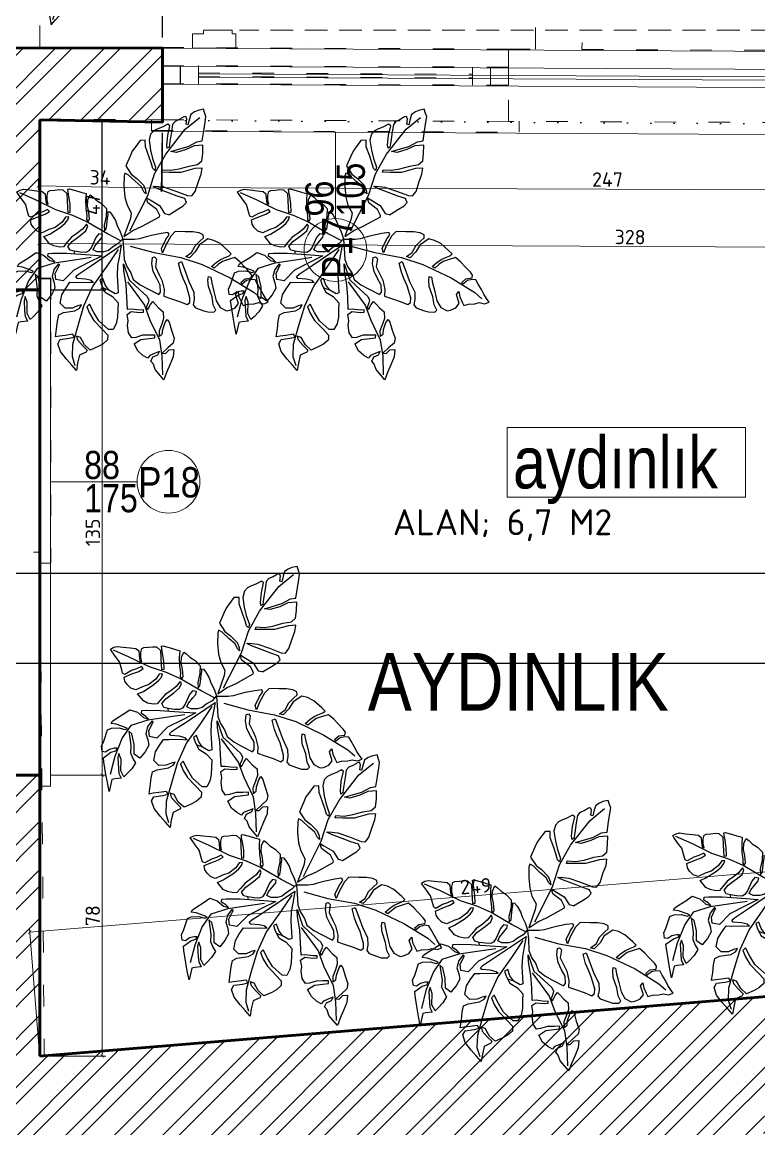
# Model space of a CAD drawing. Header units: inches. Extents: x -3731 to -279, y 59992 to 62726.
# Drawn here: x -2273.4 to -2069.1, y 60556.9 to 60863.8 of the extents above; entities that cross this region are included whole.
import ezdxf

# ---------------------------------------------------------------- set-up
doc = ezdxf.new("R2010")
doc.units = ezdxf.units.IN
for name, pattern in [('ACAD_ISO03W100', [30, 12, -18]), ('DOT', [6.35, 0, -6.35]), ('HIDDEN', [9.525, 6.35, -3.175])]:
    doc.linetypes.add(name, pattern=pattern)
for name, color, linetype, lineweight in [('A-DUVAR 0.50', 40, 'Continuous', 50), ('Auto-Olcu', 33, 'Continuous', 15), ('Auto-Silik', 251, 'Continuous', 5), ('Auto-Silik_Cizgiler', 47, 'Continuous', 9), ('Auto-SilikCizgiler', 251, 'Continuous', 9), ('Auto-Tefris', 32, 'Continuous', 9), ('IZLER', 62, 'DOT', 25), ('PEN', 151, 'Continuous', 20), ('PENYAZILARI', 84, 'Continuous', 20), ('yazi mekan 020', 9, 'Continuous', 20)]:
    doc.layers.add(name, color=color, linetype=linetype, lineweight=lineweight)
doc.layers.add('S2000-025 Antet', color=7, linetype='Continuous')
doc.layers.add('yesil', color=7, linetype='Continuous', true_color=0x6e7e3e)
doc.styles.add('1-20', font='isocpeur.ttf', dxfattribs={"height": 4})
doc.styles.add('STYLE1', font='technic_.ttf')
doc.styles.add('swis721cnbt10', font='isocpeur.ttf', dxfattribs={"height": 10})
doc.styles.add('swis721cnbt20', font='swissck.ttf', dxfattribs={"height": 20})
doc.dimstyles.new('ölçü 1_20', dxfattribs={"dimtxt": 4, "dimasz": 1, "dimexe": 1, "dimexo": 3, "dimtad": 1, "dimdec": 0, "dimtxsty": '1-20', "dimblk": 'ARCHTICK', "dimcen": 1.5, "dimclrd": 256, "dimclre": 256, "dimclrt": 256, "dimadec": 0, "dimazin": 0, "dimtfac": 1, "dimtdec": 0, "dimtmove": 0, "dimatfit": 3, "dimldrblk": 'ARCHTICK', "dimfxl": 1, "dimlwd": -1, "dimlwe": -1, "dimarcsym": 0})

# ---------------------------------------------------------------- blocks, each defined once
blk = doc.blocks.new('_ARCHTICK')
at = {"color": 0, "linetype": 'ByBlock', "const_width": 0.15}
blk.add_lwpolyline([(-0.5, -0.5), (0.5, 0.5)], dxfattribs=at)
blk = doc.blocks.new('*D113')
at = {"layer": 'Auto-Olcu', "ltscale": 5, "transparency": 16777216}
for p, q in [((-2271.31, 60611.4), (-2023.46, 60631.73)), ((-2020.88, 60600.33), (-2023.54, 60632.73)), ((-2268.73, 60580), (-2271.39, 60612.4))]:
    blk.add_line(p, q, dxfattribs=at)
at = {"layer": 'DEFPOINTS', "color": 0, "ltscale": 5, "transparency": 16777216}
for p in [(-2023.46, 60631.73), (-2020.64, 60597.34), (-2268.49, 60577.01)]:
    blk.add_point(p, dxfattribs=at)
at = {"layer": 'Auto-Olcu', "ltscale": 5, "transparency": 16777216}
for p, rotation in [((-2023.46, 60631.73), 4.689339984174437), ((-2271.31, 60611.4), 184.6893399841744)]:
    blk.add_blockref('_ARCHTICK', p, dxfattribs=dict(at, rotation=rotation))
at = {"layer": 'Auto-Olcu', "ltscale": 5, "transparency": 16777216, "insert": (-2147.6, 60624.18), "char_height": 4, "attachment_point": 5, "rotation": 4.6893, "style": '1-20'}
blk.add_mtext('249', dxfattribs=at)
blk = doc.blocks.new('*D114')
at = {"layer": 'Auto-Olcu', "ltscale": 5, "transparency": 16777216}
for p, q in [((-2265.49, 60654.95), (-2250.17, 60654.95)), ((-2251.17, 60577.01), (-2251.17, 60654.95)), ((-2265.49, 60577.01), (-2250.17, 60577.01))]:
    blk.add_line(p, q, dxfattribs=at)
at = {"layer": 'DEFPOINTS', "color": 0, "ltscale": 5, "transparency": 16777216}
for p in [(-2268.49, 60654.95), (-2251.17, 60654.95), (-2268.49, 60577.01)]:
    blk.add_point(p, dxfattribs=at)
at = {"layer": 'Auto-Olcu', "ltscale": 5, "transparency": 16777216}
for p, rotation in [((-2251.17, 60654.95), 90), ((-2251.17, 60577.01), 270)]:
    blk.add_blockref('_ARCHTICK', p, dxfattribs=dict(at, rotation=rotation))
at = {"layer": 'Auto-Olcu', "ltscale": 5, "transparency": 16777216, "insert": (-2253.79, 60615.98), "char_height": 4, "attachment_point": 5, "rotation": 90, "style": '1-20'}
blk.add_mtext('78', dxfattribs=at)
blk = doc.blocks.new('*D115')
at = {"layer": 'Auto-Olcu', "ltscale": 5, "transparency": 16777216}
for p, q in [((-2265.49, 60789.6), (-2250.17, 60789.6)), ((-2251.17, 60654.95), (-2251.17, 60789.6)), ((-2265.49, 60654.95), (-2250.17, 60654.95))]:
    blk.add_line(p, q, dxfattribs=at)
at = {"layer": 'DEFPOINTS', "color": 0, "ltscale": 5, "transparency": 16777216}
for p in [(-2268.49, 60789.6), (-2251.17, 60789.6), (-2268.49, 60654.95)]:
    blk.add_point(p, dxfattribs=at)
at = {"layer": 'Auto-Olcu', "ltscale": 5, "transparency": 16777216}
for p, rotation in [((-2251.17, 60789.6), 90), ((-2251.17, 60654.95), 270)]:
    blk.add_blockref('_ARCHTICK', p, dxfattribs=dict(at, rotation=rotation))
at = {"layer": 'Auto-Olcu', "ltscale": 5, "transparency": 16777216, "insert": (-2253.79, 60722.28), "char_height": 4, "attachment_point": 5, "rotation": 90, "style": '1-20'}
blk.add_mtext('135', dxfattribs=at)
blk = doc.blocks.new('*D117')
at = {"layer": 'Auto-Olcu', "ltscale": 5, "transparency": 16777216}
for p, q in [((-2268.55, 60833.73), (-2268.85, 60817.43)), ((-2234.55, 60833.1), (-2234.85, 60816.79)), ((-2268.83, 60818.43), (-2234.83, 60817.79))]:
    blk.add_line(p, q, dxfattribs=at)
at = {"layer": 'DEFPOINTS', "color": 0, "ltscale": 5, "transparency": 16777216}
for p in [(-2268.49, 60836.73), (-2234.49, 60836.09), (-2234.83, 60817.79)]:
    blk.add_point(p, dxfattribs=at)
at = {"layer": 'Auto-Olcu', "ltscale": 5, "transparency": 16777216}
for p, rotation in [((-2268.83, 60818.43), 178.9228388182479), ((-2234.83, 60817.79), 358.9228388182478)]:
    blk.add_blockref('_ARCHTICK', p, dxfattribs=dict(at, rotation=rotation))
at = {"layer": 'Auto-Olcu', "ltscale": 5, "transparency": 16777216, "insert": (-2251.78, 60820.73), "char_height": 4, "attachment_point": 5, "rotation": 358.9228, "style": '1-20'}
blk.add_mtext('34', dxfattribs=at)
blk = doc.blocks.new('*D118')
at = {"layer": 'Auto-Olcu', "ltscale": 5, "transparency": 16777216}
for p, q in [((-2234.5, 60833.09), (-2234.56, 60816.95)), ((-1987.5, 60832.23), (-1987.56, 60816.08)), ((-2234.55, 60817.95), (-1987.55, 60817.08))]:
    blk.add_line(p, q, dxfattribs=at)
at = {"layer": 'DEFPOINTS', "color": 0, "ltscale": 5, "transparency": 16777216}
for p in [(-2234.49, 60836.09), (-1987.49, 60835.23), (-1987.55, 60817.08)]:
    blk.add_point(p, dxfattribs=at)
at = {"layer": 'Auto-Olcu', "ltscale": 5, "transparency": 16777216}
for p, rotation in [((-2234.55, 60817.95), 179.7986622993263), ((-1987.55, 60817.08), 359.7986622993263)]:
    blk.add_blockref('_ARCHTICK', p, dxfattribs=dict(at, rotation=rotation))
at = {"layer": 'Auto-Olcu', "ltscale": 5, "transparency": 16777216, "insert": (-2111.04, 60820.14), "char_height": 4, "attachment_point": 5, "rotation": 359.7987, "style": '1-20'}
blk.add_mtext('247', dxfattribs=at)
blk = doc.blocks.new('*D120')
at = {"layer": 'Auto-Olcu', "ltscale": 5, "transparency": 16777216}
for p, q in [((-2268.51, 60833.73), (-2268.67, 60801.44)), ((-1940.71, 60832.01), (-1940.88, 60799.72)), ((-1940.88, 60800.72), (-2268.67, 60802.44))]:
    blk.add_line(p, q, dxfattribs=at)
at = {"layer": 'DEFPOINTS', "color": 0, "ltscale": 5, "transparency": 16777216}
for p in [(-2268.49, 60836.73), (-1940.7, 60835.01), (-2268.67, 60802.44)]:
    blk.add_point(p, dxfattribs=at)
at = {"layer": 'Auto-Olcu', "ltscale": 5, "transparency": 16777216}
for p, rotation in [((-2268.67, 60802.44), 179.6992426088686), ((-1940.88, 60800.72), 359.6992426088686)]:
    blk.add_blockref('_ARCHTICK', p, dxfattribs=dict(at, rotation=rotation))
at = {"layer": 'Auto-Olcu', "ltscale": 5, "transparency": 16777216, "insert": (-2104.76, 60804.2), "char_height": 4, "attachment_point": 5, "rotation": 359.6992, "style": '1-20'}
blk.add_mtext('328', dxfattribs=at)
blk = doc.blocks.new('A$C2F3B726D')
for p, q in [((-0.232, 0.0729), (-0.2705, 0.0833)), ((-0.1826, 0.0571), (-0.232, 0.0729)), ((-0.1414, 0.0503), (-0.1826, 0.0571)), ((-0.1088, 0.0413), (-0.1414, 0.0503)), ((-0.0559, 0.0204), (-0.1088, 0.0413)), ((-0.0228, 0.0091), (-0.0559, 0.0204))]:
    blk.add_line(p, q)
for points in [[(0.1199, 0.3383), (0.1084, 0.3337), (0.1007, 0.3291), (0.0931, 0.3223), (0.0915, 0.3115), (0.09, 0.2977), (0.0854, 0.2985), (0.0854, 0.31), (0.0823, 0.3154), (0.0777, 0.3138), (0.0685, 0.3062), (0.0593, 0.3008), (0.0547, 0.2931), (0.0547, 0.2755), (0.0547, 0.2526), (0.0547, 0.2395), (0.0509, 0.2365), (0.0486, 0.2434), (0.0474, 0.2659), (0.0492, 0.2891), (0.0438, 0.2922), (0.0318, 0.2832), (0.0226, 0.2778), (0.0141, 0.2717), (0.008, 0.2633), (0.0065, 0.2487), (0.0134, 0.2265), (0.021, 0.2081), (0.031, 0.189), (0.0302, 0.1813), (0.0249, 0.1851), (0.0203, 0.1959), (0.0118, 0.212), (0.0003, 0.2326), (-0.0021, 0.2473), (-0.0136, 0.245), (-0.0234, 0.2265), (-0.028, 0.218), (-0.0311, 0.2058), (-0.0376, 0.1817), (-0.0224, 0.1647), (-0.0081, 0.1568), (0.0095, 0.1438), (0.0157, 0.1331), (0.018, 0.1254), (0.0126, 0.1292), (0.0049, 0.14), (-0.0112, 0.1499), (-0.0288, 0.1622), (-0.0372, 0.1652), (-0.038, 0.1583), (-0.0349, 0.1346), (-0.0288, 0.1101), (-0.0211, 0.0925), (-0.0089, 0.0764), (-0.0089, 0.0634), (-0.0173, 0.0197), (0.0011, 0.0365), (0.021, 0.0496), (0.0572, 0.0773), (0.0572, 0.0804), (0.0484, 0.0929), (0.0256, 0.1055), (0.021, 0.1162), (0.0295, 0.1124), (0.053, 0.1029), (0.0672, 0.0865), (0.0764, 0.0857), (0.0775, 0.0854), (0.0808, 0.0879), (0.0961, 0.1009), (0.1076, 0.1108), (0.1138, 0.1193), (0.1084, 0.1277), (0.09, 0.1308), (0.0693, 0.1354), (0.0433, 0.1407), (0.0318, 0.1446), (0.0364, 0.1461), (0.057, 0.1468), (0.0854, 0.1415), (0.1138, 0.1354), (0.1237, 0.1361), (0.1299, 0.1476), (0.1337, 0.1714), (0.1375, 0.189), (0.1375, 0.2035), (0.1207, 0.1997), (0.09, 0.1859), (0.0639, 0.1821), (0.0463, 0.1798), (0.0471, 0.1859), (0.0662, 0.1874), (0.0854, 0.1936), (0.1069, 0.2035), (0.126, 0.2097), (0.1345, 0.2196), (0.1337, 0.2372), (0.1314, 0.2564), (0.1115, 0.2518), (0.0946, 0.2403), (0.0731, 0.2303), (0.0601, 0.2303), (0.0747, 0.2372), (0.0977, 0.248), (0.1161, 0.2617), (0.1283, 0.2656), (0.1283, 0.2893), (0.1283, 0.3092), (0.1283, 0.3223), (0.1245, 0.3291)], [(-0.278, 0.0845), (-0.2706, 0.09), (-0.2634, 0.0928), (-0.2496, 0.0933), (-0.233, 0.0938), (-0.2197, 0.0947), (-0.2126, 0.09), (-0.2102, 0.08), (-0.2069, 0.0681), (-0.2021, 0.0672), (-0.2055, 0.0757), (-0.2074, 0.0871), (-0.2064, 0.0966), (-0.2021, 0.0995), (-0.1917, 0.1018), (-0.1817, 0.1047), (-0.1736, 0.1056), (-0.1632, 0.0985), (-0.1594, 0.0814), (-0.1565, 0.0672), (-0.1542, 0.0553), (-0.1485, 0.0572), (-0.1518, 0.0752), (-0.157, 0.0923), (-0.1608, 0.1028), (-0.1622, 0.1085), (-0.1594, 0.1099), (-0.1442, 0.1085), (-0.1314, 0.1066), (-0.119, 0.1047), (-0.1176, 0.0895), (-0.1143, 0.0705), (-0.1095, 0.0548), (-0.1086, 0.0458), (-0.1043, 0.0415), (-0.1024, 0.0472), (-0.1062, 0.0634), (-0.1114, 0.0776), (-0.1128, 0.0909), (-0.109, 0.1033), (-0.1024, 0.0999), (-0.0934, 0.0933), (-0.0805, 0.0876), (-0.0672, 0.0776), (-0.0649, 0.0596), (-0.0668, 0.0387), (-0.0639, 0.0263), (-0.0606, 0.0316), (-0.0606, 0.0415), (-0.0615, 0.0563), (-0.0611, 0.0643), (-0.0625, 0.071), (-0.0582, 0.071), (-0.0516, 0.0648), (-0.0421, 0.0534), (-0.0364, 0.0425), (-0.0273, 0.0292), (-0.0193, 0.0145), (-0.0278, 0.0017), (-0.0397, -0.0083), (-0.0478, -0.0173), (-0.0582, -0.0221), (-0.0734, -0.0244), (-0.0834, -0.0211), (-0.0805, -0.0121), (-0.0725, 0.0017), (-0.0672, 0.0107), (-0.0668, 0.0173), (-0.0758, 0.0173), (-0.0815, 0.0078), (-0.0881, -0.0154), (-0.0929, -0.0254), (-0.0986, -0.0297), (-0.1109, -0.0311), (-0.1257, -0.0311), (-0.1356, -0.0301), (-0.1418, -0.0221), (-0.1342, -0.0097), (-0.1176, 0.0069), (-0.1062, 0.0197), (-0.1038, 0.0306), (-0.1076, 0.0349), (-0.1147, 0.0221), (-0.1257, 0.0102), (-0.1371, -0.0002), (-0.1456, -0.014), (-0.1523, -0.0244), (-0.1603, -0.0268), (-0.1741, -0.0259), (-0.1846, -0.0225), (-0.2002, -0.0083), (-0.1879, -0.0007), (-0.166, 0.0183), (-0.1561, 0.0301), (-0.1513, 0.0382), (-0.1504, 0.0458), (-0.1575, 0.0439), (-0.1637, 0.0311), (-0.1779, 0.0169), (-0.1912, 0.0097), (-0.2059, -0.0002), (-0.2178, 0.0021), (-0.2273, 0.0093), (-0.2335, 0.0159), (-0.2365, 0.0253), (-0.2202, 0.0354), (-0.2055, 0.0434), (-0.1964, 0.0515), (-0.2012, 0.0553), (-0.2116, 0.0482), (-0.2221, 0.0425), (-0.2363, 0.0316), (-0.2416, 0.0335), (-0.2449, 0.0406), (-0.253, 0.0586), (-0.2644, 0.07), (-0.2748, 0.0809)], [(0.3353, -0.0796), (0.3283, -0.0721), (0.3205, -0.0637), (0.3133, -0.0533), (0.3042, -0.0422), (0.2977, -0.0338), (0.288, -0.0344), (0.2782, -0.0383), (0.2685, -0.0487), (0.2665, -0.0435), (0.2743, -0.0344), (0.288, -0.0305), (0.288, -0.024), (0.2821, -0.0175), (0.2685, -0.0071), (0.2568, 0.0019), (0.2431, 0.0104), (0.2295, 0.0039), (0.2165, -0.0026), (0.2074, -0.0117), (0.1996, -0.0208), (0.1931, -0.0182), (0.2022, -0.0071), (0.2113, 0.0013), (0.2223, 0.0084), (0.2295, 0.0123), (0.234, 0.0175), (0.2256, 0.0234), (0.2048, 0.037), (0.1892, 0.0422), (0.1755, 0.0435), (0.158, 0.0273), (0.1508, 0.0097), (0.1398, -0.0058), (0.1307, -0.0045), (0.1424, 0.0065), (0.1482, 0.0234), (0.1573, 0.0357), (0.1645, 0.0448), (0.1632, 0.0513), (0.1534, 0.0546), (0.1385, 0.0546), (0.1209, 0.052), (0.0982, 0.0494), (0.0897, 0.037), (0.0813, 0.0149), (0.0767, -0.0039), (0.0722, 0.0058), (0.0793, 0.0279), (0.0832, 0.0364), (0.0852, 0.0409), (0.0819, 0.0442), (0.0663, 0.0396), (0.0455, 0.0318), (0.0338, 0.0273), (0.0189, 0.0201), (0.0078, 0.0169), (-0.0189, 0.013), (-0.0143, -0.0065), (-0.0091, -0.0325), (-0.0007, -0.0474), (0.0111, -0.0604), (0.0189, -0.0747), (0.0364, -0.0845), (0.0553, -0.0916), (0.0826, -0.1007), (0.0858, -0.0948), (0.0826, -0.0786), (0.0722, -0.065), (0.0618, -0.05), (0.0559, -0.0325), (0.0553, -0.0182), (0.0598, -0.0156), (0.065, -0.0195), (0.065, -0.0383), (0.0767, -0.0552), (0.0845, -0.0663), (0.093, -0.087), (0.0943, -0.1026), (0.1131, -0.1059), (0.132, -0.1091), (0.1508, -0.1137), (0.156, -0.1078), (0.1547, -0.0974), (0.1424, -0.0708), (0.1326, -0.0552), (0.1248, -0.0422), (0.1164, -0.0221), (0.1229, -0.0175), (0.1346, -0.0383), (0.1463, -0.0604), (0.1619, -0.0832), (0.1651, -0.0994), (0.1645, -0.1124), (0.171, -0.1182), (0.1911, -0.1221), (0.2002, -0.1234), (0.2145, -0.1215), (0.2184, -0.1163), (0.2106, -0.1052), (0.2048, -0.087), (0.1931, -0.065), (0.1898, -0.0507), (0.1898, -0.0422), (0.195, -0.0429), (0.1996, -0.0552), (0.2074, -0.0741), (0.2158, -0.0948), (0.2269, -0.1085), (0.2425, -0.1143), (0.2503, -0.1117), (0.2613, -0.1046), (0.2678, -0.0935), (0.2581, -0.0741), (0.2626, -0.0663), (0.2665, -0.078), (0.2737, -0.089), (0.2789, -0.0961), (0.2893, -0.0916), (0.3036, -0.0883), (0.3127, -0.0845), (0.3257, -0.0851)], [(-0.2315, -0.2411), (-0.2385, -0.2214), (-0.2445, -0.2035), (-0.2534, -0.1758), (-0.2557, -0.1661), (-0.2407, -0.1512), (-0.2303, -0.146), (-0.228, -0.14), (-0.2347, -0.1407), (-0.2452, -0.1452), (-0.2534, -0.1527), (-0.2609, -0.1527), (-0.2646, -0.1407), (-0.2609, -0.128), (-0.2564, -0.1012), (-0.2482, -0.0959), (-0.231, -0.0929), (-0.2161, -0.0944), (-0.2116, -0.0914), (-0.2183, -0.0892), (-0.2385, -0.0855), (-0.2504, -0.0855), (-0.2482, -0.0795), (-0.2392, -0.0713), (-0.2258, -0.0601), (-0.2123, -0.0474), (-0.1944, -0.0504), (-0.1787, -0.0608), (-0.1667, -0.0623), (-0.1735, -0.0571), (-0.1847, -0.0519), (-0.1847, -0.0451), (-0.175, -0.0429), (-0.1428, -0.0384), (-0.0883, -0.0339), (-0.0606, -0.0317), (-0.089, -0.0519), (-0.1204, -0.0743), (-0.1406, -0.1026), (-0.1578, -0.1019), (-0.1615, -0.0885), (-0.1548, -0.0675), (-0.1578, -0.0653), (-0.166, -0.0795), (-0.1675, -0.0967), (-0.1608, -0.1101), (-0.157, -0.1221), (-0.163, -0.1385), (-0.1727, -0.1549), (-0.1869, -0.1474), (-0.1907, -0.125), (-0.1996, -0.1019), (-0.2071, -0.0967), (-0.2026, -0.1124), (-0.1974, -0.1295), (-0.1959, -0.146), (-0.1884, -0.1579), (-0.1809, -0.1669), (-0.1877, -0.1818), (-0.1966, -0.1952), (-0.2026, -0.2027), (-0.2116, -0.19), (-0.2153, -0.1639), (-0.222, -0.1512), (-0.2235, -0.1609), (-0.2183, -0.1855), (-0.2153, -0.1967), (-0.2086, -0.2072), (-0.2228, -0.2109), (-0.2295, -0.2132)], [(-0.0091, -0.0427), (0.0093, -0.0776), (0.0258, -0.0886), (0.0565, -0.1088), (0.0614, -0.1167), (0.0608, -0.1235), (0.0583, -0.1345), (0.0626, -0.1388), (0.0669, -0.1259), (0.0712, -0.1186), (0.0785, -0.1241), (0.0865, -0.1308), (0.0987, -0.1382), (0.1018, -0.1535), (0.0993, -0.1669), (0.0957, -0.1835), (0.0981, -0.1957), (0.1042, -0.1896), (0.1036, -0.1792), (0.1067, -0.1626), (0.1104, -0.1547), (0.1159, -0.1602), (0.1238, -0.1773), (0.133, -0.1951), (0.1324, -0.2067), (0.1214, -0.2196), (0.1104, -0.2336), (0.1183, -0.233), (0.1251, -0.2232), (0.1361, -0.2208), (0.1373, -0.2379), (0.1324, -0.2575), (0.1275, -0.2759), (0.1238, -0.2936), (0.1006, -0.2734), (0.0944, -0.2612), (0.0877, -0.2557), (0.0908, -0.2453), (0.1012, -0.2385), (0.1036, -0.2306), (0.0944, -0.2361), (0.0828, -0.2428), (0.0791, -0.2496), (0.0675, -0.2453), (0.054, -0.2367), (0.043, -0.222), (0.0571, -0.2092), (0.0755, -0.2043), (0.0883, -0.2006), (0.0877, -0.1945), (0.0748, -0.1969), (0.0595, -0.1994), (0.0448, -0.2067), (0.0356, -0.2092), (0.0265, -0.1988), (0.0216, -0.1822), (0.0216, -0.1712), (0.0167, -0.1571), (0.0252, -0.1492), (0.0442, -0.148), (0.0534, -0.1461), (0.0528, -0.1412), (0.0442, -0.1431), (0.0246, -0.1437), (0.016, -0.1455), (0.0105, -0.1174), (0.0044, -0.0886), (-0.006, -0.0586)]]:
    blk.add_lwpolyline(points, close=True)
for points in [[(-0.0058, 0.035), (0.0226, 0.1216), (0.031, 0.1737), (0.0494, 0.2227), (0.0854, 0.2863), (0.1145, 0.3184)], [(0, 0), (0.0572, -0.0065), (0.1196, -0.0084), (0.171, -0.0169), (0.2399, -0.0377), (0.2997, -0.063), (0.3179, -0.0747)], [(-0.0203, -0.0011), (-0.021, -0.0257), (-0.0218, -0.0489), (-0.0195, -0.072), (-0.0143, -0.0959), (-0.0113, -0.1109), (-0.0173, -0.1138), (-0.033, -0.1079), (-0.0435, -0.0967), (-0.0509, -0.0832), (-0.0576, -0.0877), (-0.0517, -0.0989), (-0.0412, -0.1138), (-0.0225, -0.1213), (-0.0076, -0.1333), (-0.0061, -0.1497), (-0.0038, -0.1669), (-0.0046, -0.1825), (-0.0098, -0.1967), (-0.0203, -0.1982), (-0.0457, -0.1818), (-0.0599, -0.1639), (-0.0726, -0.1467), (-0.0778, -0.1534), (-0.0696, -0.1676), (-0.0569, -0.1825), (-0.0345, -0.1997), (-0.0203, -0.2109), (-0.0188, -0.2221), (-0.0285, -0.2333), (-0.0382, -0.2408), (-0.0547, -0.2512), (-0.0696, -0.2415), (-0.0816, -0.2259), (-0.0913, -0.2244), (-0.0875, -0.2326), (-0.0741, -0.2438), (-0.0621, -0.2527), (-0.0636, -0.2572), (-0.0778, -0.2669), (-0.0793, -0.2856), (-0.0793, -0.3028), (-0.092, -0.2923), (-0.1062, -0.2804), (-0.1227, -0.2647), (-0.1309, -0.2483), (-0.1271, -0.2378), (-0.107, -0.2318), (-0.0958, -0.2273), (-0.1002, -0.2214), (-0.1174, -0.2266), (-0.1301, -0.2303), (-0.1391, -0.2333), (-0.1391, -0.2147), (-0.1398, -0.1967), (-0.1391, -0.1818), (-0.1294, -0.1751), (-0.104, -0.1669), (-0.0943, -0.1594), (-0.0905, -0.1512), (-0.0995, -0.1549), (-0.11, -0.1616), (-0.1271, -0.1646), (-0.1398, -0.1549), (-0.1391, -0.1348), (-0.1331, -0.1198), (-0.1249, -0.1034), (-0.1129, -0.1019), (-0.0875, -0.0974), (-0.0711, -0.0959), (-0.0763, -0.0922), (-0.0905, -0.0907), (-0.11, -0.0922), (-0.1137, -0.0885), (-0.1085, -0.0817), (-0.0958, -0.0705), (-0.0816, -0.0578), (-0.0203, -0.0011)], [(-0.0263, -0.0115), (-0.0464, -0.0541), (-0.0711, -0.1034), (-0.0853, -0.1534), (-0.092, -0.2005), (-0.0973, -0.2445), (-0.0943, -0.2722), (-0.0845, -0.2916)], [(-0.0853, -0.0399), (-0.1219, -0.0511), (-0.1675, -0.0653), (-0.2049, -0.0832), (-0.2198, -0.1146), (-0.2303, -0.1594), (-0.2347, -0.202)], [(0.0062, -0.0825), (0.0534, -0.1296), (0.0712, -0.162), (0.0999, -0.2037), (0.111, -0.2404), (0.1189, -0.2826)]]:
    blk.add_lwpolyline(points)
for radius, start, end in [(0.1515, 66.8462, 69.1635), (0.1105, 197.9998, 201.2591), (0.1515, 207.3985, 208.1983), (0.1105, 239.4978, 242.4297), (0.1105, 256.133, 263.4421)]:
    blk.add_arc((-0.0215, 0.0031), radius, start, end)

msp = doc.modelspace()

# ---------------------------------------------------------------- hatches: boundary and pattern name
at = {"layer": 'Auto-Silik_Cizgiler'}
h = msp.add_hatch(dxfattribs=at)
h.set_pattern_fill('ANSI32', color=256)
h.set_pattern_definition([(45, (18229.863, 50678.464), (-6.735192, 6.735192), []), (45, (18234.353, 50678.464), (-6.735192, 6.735192), [])])
h.paths.add_polyline_path([(-2290.27, 60856.72), (-2290.27, 60789.6), (-2268.49, 60789.6), (-2268.49, 60836.73), (-2234.49, 60836.09), (-2234.49, 60856.57)])
h = msp.add_hatch(dxfattribs=at)
h.set_pattern_fill('ANSI32', color=256)
h.set_pattern_definition([(45, (30432.413, 976.715), (-6.7351921, 6.7351921), []), (45, (30436.903, 976.715), (-6.7351921, 6.7351921), [])])
h.paths.add_polyline_path([(-1478.81, 60632.87), (-1483.36, 60629.68), (-1423.46, 60632.98), (-1477.41, 60630.43)], flags=16)
h.paths.add_polyline_path([(-2352.88, 60569.63), (-2350.05, 60540.95), (-2290.27, 60546.18), (-2293.11, 60574.86)], flags=16)
h.paths.add_polyline_path([(-1318.03, 60621.11), (-1318.03, 60691.09), (-1344.48, 60689.31), (-1344.48, 60716.36), (-1393.38, 60716.35), (-1393.39, 60697.33), (-1393.51, 60692.74), (-1393.04, 60685.98), (-1390.05, 60655.66), (-1459.71, 60648.78), (-1461.62, 60668.15), (-1496.34, 60664.72), (-1543.6, 60659.99), (-1543.6, 60660.02), (-1634.38, 60651.06), (-1634.37, 60629.13), (-1837.39, 60612.37), (-1837.38, 60631.04), (-1912.88, 60623.6), (-1912.88, 60660.6), (-1931.49, 60660.6), (-1931.49, 60665.6), (-1940.88, 60665.6), (-1940.88, 60603.88), (-2268.49, 60577.01), (-2268.49, 60654.95), (-2290.27, 60654.95), (-2290.27, 60546.18), (-2350.05, 60540.95), (-2352.71, 60570.1), (-2362.57, 60569.39), (-2362.56, 60569.28), (-2555.26, 60553.49), (-2555.26, 60545.09), (-2819.91, 60521.96), (-2818.01, 60500.15), (-2887.74, 60494.06), (-2889.65, 60515.86), (-3460.64, 60465.96), (-3520.39, 60428.64)])

# ---------------------------------------------------------------- linework, layer by layer
msp.add_lwpolyline([(-3013.92, 62696.89), (-288.92, 62696.89), (-288.92, 60710.91), (-3013.92, 60710.91)], close=True)
at = {"layer": 'A-DUVAR 0.50'}
for p, q in [((-2268.49, 60577.01), (-2268.49, 60836.73)), ((-2268.49, 60654.95), (-2290.27, 60654.95)), ((-2020.64, 60597.34), (-2268.49, 60577.01))]:
    msp.add_line(p, q, dxfattribs=at)
for points in [[(-2268.49, 60836.73), (-2234.49, 60836.09), (-2234.49, 60856.57), (-2290.27, 60856.72)], [(-2290.27, 60789.6), (-2268.49, 60789.6)]]:
    msp.add_lwpolyline(points, dxfattribs=at)
at = {"layer": 'Auto-Silik', "linetype": 'HIDDEN'}
msp.add_line((-1988.65, 60861.57), (-2213.07, 60861.57), dxfattribs=at)
at = {"layer": 'Auto-SilikCizgiler', "color": 1, "linetype": 'ACAD_ISO03W100', "ltscale": 0.5, "true_color": 0xe60000}
for p, q in [((-2268.52, 60836.91), (-2234.52, 60836.76)), ((-2268.47, 60789.79), (-2268.47, 60836.92)), ((-2237.52, 60836.77), (-2237.53, 60833.77)), ((-2135.52, 60836.3), (-2135.53, 60833.27)), ((-2268.47, 60792.79), (-2265.47, 60792.79)), ((-2265.47, 60792.79), (-2265.47, 60713.79)), ((-2285.25, 60789.79), (-2268.47, 60789.79)), ((-2268.47, 60789.79), (-2268.47, 60716.79)), ((-2285.25, 60716.79), (-2268.47, 60716.79)), ((-2268.47, 60716.79), (-2267.25, 60577.3)), ((-2268.47, 60713.79), (-2265.47, 60713.79)), ((-2267.25, 60577.3), (-1940.86, 60604.08))]:
    msp.add_line(p, q, dxfattribs=at)
for points in [[(-2234.52, 60836.76), (-2234.52, 60856.76), (-2268.52, 60856.91), (-2268.52, 60954.79), (-2232.02, 60954.79)], [(-2118.04, 60873.17), (-2118.12, 60856.23), (-2062.02, 60855.97), (-2062.02, 60835.97), (-2138.52, 60836.28), (-2138.52, 60856.32), (-2131.02, 60856.32), (-2131.02, 60873.17)], [(-2234.52, 60856.76), (-2138.52, 60856.32)], [(-2193.47, 60856.92), (-2193.47, 60856.92)], [(-2234.54, 60851.76), (-2138.52, 60851.32)], [(-2234.52, 60851.76), (-2234.52, 60846.76)], [(-2229.52, 60851.76), (-2229.52, 60846.76)], [(-2224.52, 60851.76), (-2224.52, 60846.76)], [(-2224.52, 60849.71), (-2148.52, 60849.36)], [(-2224.52, 60848.71), (-2148.52, 60848.36)], [(-2148.52, 60851.32), (-2148.52, 60846.3)], [(-2143.52, 60851.32), (-2143.52, 60846.3)], [(-2138.52, 60851.32), (-2138.52, 60846.3)], [(-2234.56, 60846.76), (-2138.52, 60846.32)], [(-2234.52, 60836.76), (-2138.52, 60836.28)], [(-2237.53, 60833.77), (-2135.53, 60833.27)]]:
    msp.add_lwpolyline(points, dxfattribs=at)
at = {"layer": 'Auto-Tefris', "ltscale": 2}
msp.add_lwpolyline([(-2226.1, 60856.57), (-2214.1, 60856.57), (-2214.1, 60860.57), (-2214.1, 60860.57), (-2214.1, 60860.57), (-2215.1, 60860.57), (-2215.1, 60861.57), (-2223.1, 60861.57), (-2223.1, 60860.57), (-2226.1, 60860.57), (-2226.1, 60859.57)], close=True, dxfattribs=at)
at = {"layer": 'IZLER'}
msp.add_lwpolyline([(-2234.49, 60836.57), (-1987.49, 60835.23)], dxfattribs=at)
at = {"layer": 'PEN'}
for p, q in [((-2237.49, 60836.58), (-2237.5, 60833.58)), ((-2268.49, 60792.6), (-2265.49, 60792.6)), ((-2265.49, 60792.6), (-2265.49, 60651.95)), ((-2268.49, 60651.95), (-2265.49, 60651.95))]:
    msp.add_line(p, q, dxfattribs=at)
for points in [[(-2234.49, 60856.57), (-1987.49, 60855.26)], [(-2234.51, 60851.57), (-1987.49, 60850.26)], [(-2229.49, 60851.57), (-2229.49, 60846.57)], [(-2224.49, 60851.57), (-2224.49, 60846.57)], [(-2224.49, 60849.52), (-1997.49, 60848.31)], [(-2224.49, 60848.52), (-1997.49, 60847.31)], [(-2234.54, 60846.57), (-1987.49, 60845.26)], [(-2237.5, 60833.58), (-1984.5, 60832.21)]]:
    msp.add_lwpolyline(points, dxfattribs=at)
at = {"layer": 'PENYAZILARI'}
for p, q in [((-2186.5, 60809.32), (-2186.5, 60833.32)), ((-2265.49, 60736.34), (-2241.49, 60736.34))]:
    msp.add_line(p, q, dxfattribs=at)
for centre in [(-2186.5, 60800.62), (-2232.79, 60736.34)]:
    msp.add_circle(centre, 8.7, dxfattribs=at)
at = {"layer": 'S2000-025 Antet'}
msp.add_lwpolyline([(-3048.92, 62725.91), (-278.92, 62725.91), (-278.92, 60685.91), (-3048.92, 60685.91)], close=True, dxfattribs=at)
at = {"layer": 'yazi mekan 020'}
msp.add_lwpolyline([(-2138.86, 60732.03), (-2072.81, 60732.03), (-2072.81, 60751.4), (-2138.86, 60751.4)], close=True, dxfattribs=at)

# ---------------------------------------------------------------- block references
at = {"layer": 'yesil'}
for p, xscale, yscale, zscale, rotation in [((-2280.26, 60897.55), -120, 120, 120, 8.656508412486943), ((-2243.45, 60801.68), 120.0000000000001, 120.0000000000001, 120.0000000000001, 351.3434915875129), ((-2182.22, 60801.68), 120.0000000000001, 120.0000000000001, 120.0000000000001, 351.3434915875129), ((-2217.46, 60674.89), 120.0000000000001, 120.0000000000001, 120.0000000000001, 351.3434915875129), ((-2195.29, 60622.59), 120.0000000000001, 120.0000000000001, 120.0000000000001, 351.3434915875129), ((-2061.48, 60623.15), 120.0000000000001, 120.0000000000001, 120.0000000000001, 351.3434915875129), ((-2131.18, 60610), 120.0000000000001, 120.0000000000001, 120.0000000000001, 351.3434915875129)]:
    msp.add_blockref('A$C2F3B726D', p, dxfattribs=dict(at, xscale=xscale, yscale=yscale, zscale=zscale, rotation=rotation))

# ---------------------------------------------------------------- texts
at = {"layer": 'Auto-SilikCizgiler', "color": 1, "linetype": 'ACAD_ISO03W100', "ltscale": 0.5, "true_color": 0xe60000, "style": 'STYLE1'}
msp.add_text('AYDINLIK', height=16, dxfattribs=at).set_placement((-2177.53, 60672.82))
at = {"layer": 'PENYAZILARI', "style": 'STYLE1'}
for s, height, p in [('105', 7.8, (-2178.33, 60809.91)), ('96', 7.8, (-2187.01, 60809.91)), ('P17', 8.4, (-2181.84, 60792.63))]:
    msp.add_text(s, height=height, rotation=90, dxfattribs=at).set_placement(p)
for s, height, p in [('88', 7.8, (-2256.2, 60737.09)), ('P18', 8.4, (-2241.18, 60731.99)), ('175', 7.8, (-2256.2, 60727.87))]:
    msp.add_text(s, height=height, dxfattribs=at).set_placement(p)
at = {"layer": 'yazi mekan 020', "style": 'swis721cnbt20'}
msp.add_text('aydınlık', height=14.4, dxfattribs=at).set_placement((-2137.25, 60734.48))
at = {"layer": 'yazi mekan 020', "insert": (-2140.18, 60728.72), "char_height": 7.2, "attachment_point": 2, "style": 'swis721cnbt10'}
msp.add_mtext('ALAN; 6,7 M2', dxfattribs=at)

# ---------------------------------------------------------------- dimensions: what is measured, and where the dimension line sits
at = {"layer": 'Auto-Olcu', "ltscale": 5}
for p1, p2, distance in [((-2290.1, 60856.72), (-1912.88, 60855.21), 24.26), ((-2290.27, 60856.72), (-2234.49, 60856.72), 11.1), ((-2234.49, 60856.57), (-1987.49, 60855.26), 11.25), ((-2268.49, 60789.6), (-2268.49, 60836.73), -17.32)]:
    msp.add_aligned_dim(p1=p1, p2=p2, distance=distance, dimstyle='ölçü 1_20', dxfattribs=at).render()
for p1, p2, distance, picture, middle in [((-2268.49, 60836.73), (-2234.49, 60836.09), -18.31, '*D117', (-2251.78, 60820.73)), ((-1940.7, 60835.01), (-2268.49, 60836.73), 34.29, '*D120', (-2104.76, 60804.2)), ((-2234.49, 60836.09), (-1987.49, 60835.23), -18.15, '*D118', (-2111.04, 60820.14)), ((-2268.49, 60654.95), (-2268.49, 60789.6), -17.32, '*D115', (-2253.79, 60722.28)), ((-2268.49, 60577.01), (-2268.49, 60654.95), -17.32, '*D114', (-2253.79, 60615.98)), ((-2268.49, 60577.01), (-2020.64, 60597.34), 34.51, '*D113', (-2147.6, 60624.18))]:
    dim = msp.add_aligned_dim(p1=p1, p2=p2, distance=distance, dimstyle='ölçü 1_20', dxfattribs=at)
    dim.commit()
    dim.dimension.update_dxf_attribs({"geometry": picture, "text_midpoint": middle})

doc.saveas('drawing.dxf')
